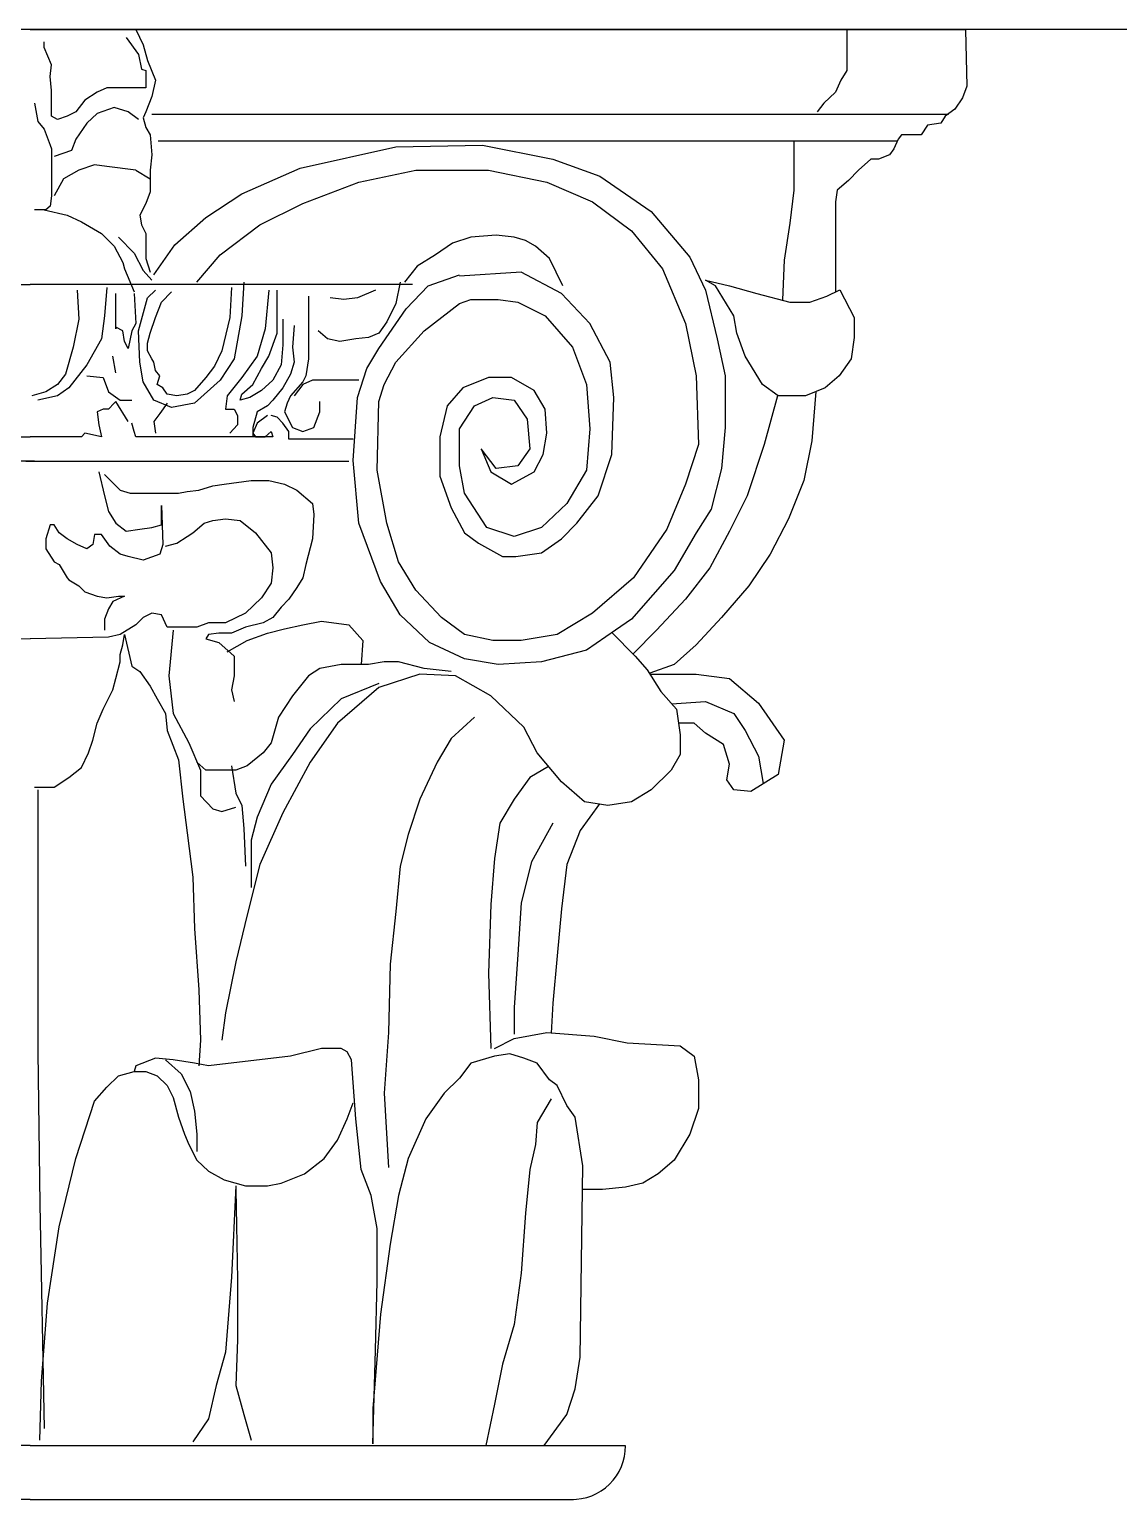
# Model space of a CAD drawing. Header units: metres. Extents: x 2217 to 2595, y -381 to -273.
# Drawn here: x 2354.7901 to 2355.1071, y -368.9156 to -368.4879 of the extents above; entities that cross this region are included whole.
import ezdxf

# ---------------------------------------------------------------- set-up
doc = ezdxf.new("R2010")
doc.units = ezdxf.units.M
doc.header["$LTSCALE"] = 0.5
doc.header["$MEASUREMENT"] = 0
doc.layers.add('A-FIX', color=144, linetype='Continuous')

msp = doc.modelspace()

# ---------------------------------------------------------------- linework, layer by layer
at = {"layer": 'A-FIX', "ltscale": 0.5}
for p, q in [((2359.32733, -368.48792), (2353.17733, -368.48792)), ((2354.93572, -368.48808), (2354.79035, -368.48808)), ((2354.7944, -368.49322), (2354.7944, -368.4915)), ((2354.81824, -368.49026), (2354.82183, -368.49524)), ((2354.82105, -368.48792), (2354.82323, -368.49244)), ((2355.06255, -368.48808), (2354.93572, -368.48808)), ((2355.02796, -368.48792), (2355.02796, -368.49478)), ((2355.06255, -368.48808), (2355.06287, -368.50444)), ((2354.79658, -368.4982), (2354.7944, -368.49322)), ((2354.82183, -368.49524), (2354.82276, -368.49945)), ((2354.82323, -368.49244), (2354.82447, -368.49696)), ((2355.02796, -368.49478), (2355.02796, -368.49992)), ((2354.79612, -368.50163), (2354.79658, -368.4982)), ((2354.82276, -368.49945), (2354.82401, -368.49992)), ((2354.82401, -368.49992), (2354.82401, -368.5049)), ((2354.82447, -368.49696), (2354.82681, -368.50272)), ((2355.02796, -368.49992), (2355.02625, -368.50272)), ((2354.79658, -368.50568), (2354.79612, -368.50163)), ((2354.82681, -368.50272), (2354.82572, -368.5074)), ((2355.02625, -368.50272), (2355.02469, -368.50615)), ((2355.06287, -368.50444), (2355.06162, -368.50786)), ((2354.79658, -368.50849), (2354.79658, -368.50568)), ((2354.79658, -368.51316), (2354.79658, -368.50849)), ((2354.80624, -368.50849), (2354.8036, -368.51191)), ((2354.80983, -368.50615), (2354.80624, -368.50849)), ((2354.81263, -368.5049), (2354.80983, -368.50615)), ((2354.82401, -368.5049), (2354.81263, -368.5049)), ((2354.82572, -368.5074), (2354.82401, -368.51191)), ((2355.02469, -368.50615), (2355.02126, -368.50942)), ((2355.06162, -368.50786), (2355.05944, -368.51114)), ((2354.7916, -368.50942), (2354.79253, -368.51472)), ((2354.7983, -368.5141), (2354.79658, -368.51316)), ((2354.8011, -368.51316), (2354.7983, -368.5141)), ((2354.8036, -368.51191), (2354.8011, -368.51316)), ((2354.80983, -368.51238), (2354.80687, -368.51519)), ((2354.81481, -368.51067), (2354.80983, -368.51238)), ((2354.81886, -368.51191), (2354.81481, -368.51067)), ((2354.82183, -368.5141), (2354.81886, -368.51191)), ((2354.82401, -368.51191), (2354.82323, -368.51363)), ((2354.82572, -368.51254), (2355.05757, -368.51254)), ((2355.02126, -368.50942), (2355.01939, -368.51191)), ((2355.05663, -368.51316), (2355.05539, -368.51519)), ((2355.05944, -368.51114), (2355.05663, -368.51316)), ((2354.79253, -368.51472), (2354.7944, -368.5169)), ((2354.7944, -368.5169), (2354.79612, -368.52158)), ((2354.80687, -368.51519), (2354.8036, -368.51986)), ((2354.82323, -368.51363), (2354.82401, -368.51643)), ((2354.82401, -368.51643), (2354.82525, -368.51861)), ((2355.05149, -368.51581), (2355.04962, -368.51861)), ((2355.05539, -368.51519), (2355.05149, -368.51581)), ((2354.79612, -368.52158), (2354.79658, -368.52267)), ((2354.8036, -368.51986), (2354.80235, -368.52313)), ((2354.82525, -368.51861), (2354.82572, -368.52438)), ((2354.82759, -368.52033), (2355.04277, -368.52033)), ((2354.89677, -368.52204), (2354.92201, -368.52158)), ((2354.92201, -368.52158), (2354.94242, -368.52563)), ((2355.01254, -368.52033), (2355.01254, -368.53466)), ((2355.04292, -368.51986), (2355.04168, -368.52267)), ((2355.04386, -368.51861), (2355.04292, -368.51986)), ((2355.04962, -368.51861), (2355.04386, -368.51861)), ((2354.79658, -368.52267), (2354.79658, -368.52656)), ((2354.80235, -368.52313), (2354.79736, -368.52485)), ((2354.82572, -368.52438), (2354.82525, -368.5289)), ((2354.86888, -368.52827), (2354.89677, -368.52204)), ((2354.94242, -368.52563), (2354.95613, -368.53061)), ((2355.03498, -368.52563), (2355.03139, -368.5289)), ((2355.03716, -368.52563), (2355.03498, -368.52563)), ((2355.04043, -368.52438), (2355.03716, -368.52563)), ((2355.04168, -368.52267), (2355.04043, -368.52438)), ((2354.79658, -368.52656), (2354.79658, -368.53139)), ((2354.80453, -368.5289), (2354.80001, -368.53139)), ((2354.80905, -368.52734), (2354.80453, -368.5289)), ((2354.81263, -368.52781), (2354.80905, -368.52734)), ((2354.82105, -368.5289), (2354.81263, -368.52781)), ((2354.82105, -368.5289), (2354.82525, -368.53139)), ((2354.82525, -368.5289), (2354.82525, -368.53513)), ((2354.8519, -368.53575), (2354.86888, -368.52827)), ((2354.88602, -368.53233), (2354.90254, -368.5289)), ((2354.90254, -368.5289), (2354.92373, -368.5289)), ((2354.92373, -368.5289), (2354.94071, -368.53233)), ((2355.03139, -368.5289), (2355.02843, -368.53186)), ((2354.79658, -368.53139), (2354.79658, -368.53638)), ((2354.80001, -368.53139), (2354.79736, -368.53638)), ((2354.86966, -368.53856), (2354.88602, -368.53233)), ((2354.94071, -368.53233), (2354.95395, -368.53809)), ((2354.95613, -368.53061), (2354.97109, -368.5409)), ((2355.01254, -368.53466), (2355.01145, -368.54432)), ((2355.02516, -368.53466), (2355.02469, -368.53809)), ((2355.02843, -368.53186), (2355.02516, -368.53466)), ((2354.79658, -368.53638), (2354.79612, -368.53934)), ((2354.82401, -368.53856), (2354.82229, -368.54199)), ((2354.82525, -368.53513), (2354.82401, -368.53856)), ((2354.84146, -368.54261), (2354.8519, -368.53575)), ((2354.85719, -368.54479), (2354.86966, -368.53856)), ((2354.95395, -368.53809), (2354.96533, -368.5465)), ((2355.02469, -368.53809), (2355.02469, -368.56427)), ((2354.79487, -368.54043), (2354.7916, -368.54043)), ((2354.7944, -368.54043), (2354.8011, -368.54199)), ((2354.79612, -368.53934), (2354.79487, -368.54043)), ((2354.8011, -368.54199), (2354.80531, -368.54386)), ((2354.82229, -368.54199), (2354.82276, -368.54479)), ((2354.83242, -368.55056), (2354.84146, -368.54261)), ((2354.97109, -368.5409), (2354.98231, -368.55414)), ((2354.80531, -368.54386), (2354.81107, -368.54728)), ((2354.81107, -368.54728), (2354.81481, -368.55102)), ((2354.82276, -368.54479), (2354.82401, -368.54728)), ((2354.82401, -368.54728), (2354.82401, -368.55102)), ((2354.84566, -368.55352), (2354.85719, -368.54479)), ((2354.96533, -368.5465), (2354.97436, -368.55757)), ((2355.01145, -368.54432), (2355.00973, -368.55507)), ((2354.81481, -368.55102), (2354.81731, -368.5557)), ((2354.81606, -368.54837), (2354.82058, -368.55305)), ((2354.82401, -368.55102), (2354.82401, -368.55461)), ((2354.82634, -368.55928), (2354.83242, -368.55056)), ((2354.91329, -368.55009), (2354.9083, -368.55352)), ((2354.91858, -368.54837), (2354.91329, -368.55009)), ((2354.92591, -368.54775), (2354.91858, -368.54837)), ((2354.93121, -368.54837), (2354.92591, -368.54775)), ((2354.93448, -368.54931), (2354.93121, -368.54837)), ((2354.93744, -368.55102), (2354.93448, -368.54931)), ((2354.94149, -368.55461), (2354.93744, -368.55102)), ((2354.81731, -368.5557), (2354.81777, -368.55757)), ((2354.82058, -368.55305), (2354.82323, -368.55803)), ((2354.82401, -368.55461), (2354.82525, -368.5585)), ((2354.83881, -368.56146), (2354.84566, -368.55352)), ((2354.9083, -368.55352), (2354.903, -368.55679)), ((2354.94538, -368.56255), (2354.94149, -368.55461)), ((2354.98231, -368.55414), (2354.98683, -368.5638)), ((2355.00973, -368.55507), (2355.00927, -368.5666)), ((2354.81777, -368.55757), (2354.82058, -368.56427)), ((2354.82323, -368.55803), (2354.82572, -368.56084)), ((2354.903, -368.55679), (2354.89926, -368.56146)), ((2354.90612, -368.56255), (2354.91531, -368.55928)), ((2354.93323, -368.5585), (2354.91531, -368.55975)), ((2354.94492, -368.56473), (2354.93323, -368.5585)), ((2354.97436, -368.55757), (2354.98106, -368.57346)), ((2354.67926, -368.56209), (2354.79035, -368.56209)), ((2354.9016, -368.56209), (2354.79035, -368.56209)), ((2354.80406, -368.5638), (2354.80453, -368.57221)), ((2354.81263, -368.56302), (2354.81201, -368.57128)), ((2354.81528, -368.57003), (2354.81528, -368.56473)), ((2354.82058, -368.56473), (2354.82105, -368.57346)), ((2354.82447, -368.56598), (2354.82681, -368.5638)), ((2354.82853, -368.56723), (2354.83149, -368.56427)), ((2354.84894, -368.56302), (2354.84847, -368.57175)), ((2354.85252, -368.56146), (2354.8519, -368.57128)), ((2354.85984, -368.5638), (2354.85875, -368.57502)), ((2354.86218, -368.56473), (2354.86218, -368.5638)), ((2354.86218, -368.56925), (2354.86218, -368.56473)), ((2354.89085, -368.5638), (2354.88555, -368.56598)), ((2354.89802, -368.56146), (2354.89677, -368.5677)), ((2354.89973, -368.56925), (2354.90612, -368.56255)), ((2354.95317, -368.57346), (2354.94492, -368.56473)), ((2354.98979, -368.56255), (2354.98683, -368.56084)), ((2354.98683, -368.56084), (2354.99384, -368.56255)), ((2354.98683, -368.5638), (2354.99026, -368.57798)), ((2354.99509, -368.57128), (2354.98979, -368.56255)), ((2354.99384, -368.56255), (2355.00179, -368.56473)), ((2355.00179, -368.56473), (2355.01145, -368.56723)), ((2355.0222, -368.56551), (2355.02594, -368.56364)), ((2355.02594, -368.56364), (2355.03015, -368.57175)), ((2354.82183, -368.57564), (2354.82447, -368.56598)), ((2354.82681, -368.57175), (2354.82853, -368.56723)), ((2354.87137, -368.56551), (2354.87137, -368.57564)), ((2354.88166, -368.56645), (2354.87761, -368.56598)), ((2354.88555, -368.56598), (2354.88166, -368.56645)), ((2354.89677, -368.5677), (2354.89412, -368.57299)), ((2354.90503, -368.57564), (2354.91531, -368.5677)), ((2354.91531, -368.5677), (2354.91858, -368.56645)), ((2354.91858, -368.56645), (2354.92653, -368.56645)), ((2354.92653, -368.56645), (2354.9323, -368.56723)), ((2354.9323, -368.56723), (2354.94024, -368.57128)), ((2355.01145, -368.56723), (2355.01721, -368.56723)), ((2355.01721, -368.56723), (2355.0222, -368.56551)), ((2354.80453, -368.57221), (2354.80282, -368.58032)), ((2354.81201, -368.57128), (2354.81107, -368.57798)), ((2354.81528, -368.57502), (2354.81528, -368.57003)), ((2354.82525, -368.57626), (2354.82681, -368.57175)), ((2354.84847, -368.57175), (2354.84613, -368.58141)), ((2354.8519, -368.57128), (2354.84972, -368.58374)), ((2354.86218, -368.57626), (2354.86218, -368.56925)), ((2354.86389, -368.57221), (2354.86389, -368.57969)), ((2354.89178, -368.58078), (2354.89973, -368.56925)), ((2354.89412, -368.57299), (2354.89178, -368.57626)), ((2354.94024, -368.57128), (2354.94819, -368.58032)), ((2354.99602, -368.57626), (2354.99509, -368.57128)), ((2355.03015, -368.57175), (2355.03015, -368.57751)), ((2354.81731, -368.57564), (2354.81528, -368.57455)), ((2354.81528, -368.57455), (2354.81528, -368.57502)), ((2354.81777, -368.57876), (2354.81731, -368.57564)), ((2354.81996, -368.57564), (2354.81886, -368.58078)), ((2354.82105, -368.57346), (2354.81996, -368.57564)), ((2354.82229, -368.58468), (2354.82183, -368.57564)), ((2354.82447, -368.57923), (2354.82525, -368.57626)), ((2354.85875, -368.57502), (2354.85642, -368.58296)), ((2354.85984, -368.58296), (2354.86218, -368.57626)), ((2354.86717, -368.57408), (2354.8667, -368.58032)), ((2354.87137, -368.57564), (2354.87137, -368.58374)), ((2354.87683, -368.57798), (2354.87418, -368.57564)), ((2354.88882, -368.57751), (2354.88508, -368.57798)), ((2354.89178, -368.57626), (2354.88882, -368.57751)), ((2354.89677, -368.58468), (2354.90503, -368.57564)), ((2354.9591, -368.58468), (2354.95317, -368.57346)), ((2354.98106, -368.57346), (2354.98418, -368.58873)), ((2354.99836, -368.58296), (2354.99602, -368.57626)), ((2355.03015, -368.57751), (2355.02921, -368.58374)), ((2354.80282, -368.58032), (2354.80063, -368.58826)), ((2354.81107, -368.57798), (2354.80687, -368.58546)), ((2354.81886, -368.58078), (2354.81777, -368.57876)), ((2354.82447, -368.58141), (2354.82447, -368.57923)), ((2354.82572, -368.58374), (2354.82447, -368.58141)), ((2354.84613, -368.58141), (2354.84395, -368.58593)), ((2354.86389, -368.57969), (2354.86343, -368.58546)), ((2354.8667, -368.58032), (2354.86717, -368.58468)), ((2354.88041, -368.57876), (2354.87683, -368.57798)), ((2354.88508, -368.57798), (2354.88041, -368.57876)), ((2354.88836, -368.58655), (2354.89178, -368.58078)), ((2354.94819, -368.58032), (2354.95224, -368.59122)), ((2354.99026, -368.57798), (2354.99259, -368.58873)), ((2354.80687, -368.58546), (2354.80157, -368.59216)), ((2354.81528, -368.5878), (2354.81435, -368.58296)), ((2354.82323, -368.59044), (2354.82229, -368.58468)), ((2354.82634, -368.58468), (2354.82572, -368.58374)), ((2354.82681, -368.58717), (2354.82634, -368.58468)), ((2354.84395, -368.58593), (2354.84146, -368.5892)), ((2354.84972, -368.58374), (2354.84566, -368.58998)), ((2354.85642, -368.58296), (2354.8519, -368.5892)), ((2354.85766, -368.58655), (2354.85984, -368.58296)), ((2354.86343, -368.58546), (2354.86093, -368.58998)), ((2354.86717, -368.58468), (2354.86608, -368.58826)), ((2354.87137, -368.58374), (2354.87059, -368.58873)), ((2354.89334, -368.59122), (2354.89677, -368.58468)), ((2354.96019, -368.59496), (2354.9591, -368.58468)), ((2355.0035, -368.59122), (2354.99836, -368.58296)), ((2355.02921, -368.58374), (2355.02578, -368.58873)), ((2354.80063, -368.58826), (2354.7983, -368.59122)), ((2354.80687, -368.58873), (2354.81154, -368.5892)), ((2354.81154, -368.5892), (2354.8131, -368.5934)), ((2354.82806, -368.58873), (2354.82681, -368.58717)), ((2354.82728, -368.59122), (2354.82806, -368.58873)), ((2354.84146, -368.5892), (2354.83819, -368.59294)), ((2354.84566, -368.58998), (2354.83819, -368.59668)), ((2354.8519, -368.5892), (2354.84769, -368.59449)), ((2354.85517, -368.59122), (2354.85766, -368.58655)), ((2354.86093, -368.58998), (2354.85766, -368.59294)), ((2354.86608, -368.58826), (2354.86389, -368.59216)), ((2354.87059, -368.58873), (2354.86966, -368.59044)), ((2354.87246, -368.58998), (2354.86966, -368.59122)), ((2354.87761, -368.58998), (2354.87246, -368.58998)), ((2354.88166, -368.58998), (2354.87761, -368.58998)), ((2354.88602, -368.58998), (2354.88166, -368.58998)), ((2354.88555, -368.59496), (2354.88836, -368.58655)), ((2354.92373, -368.5892), (2354.91625, -368.59216)), ((2354.93043, -368.5892), (2354.92373, -368.5892)), ((2354.93697, -368.59294), (2354.93043, -368.5892)), ((2354.98418, -368.58873), (2354.9848, -368.60867)), ((2354.99259, -368.58873), (2354.99259, -368.60369)), ((2355.02578, -368.58873), (2355.02173, -368.59216)), ((2354.79487, -368.5934), (2354.79082, -368.59449)), ((2354.7983, -368.59449), (2354.79253, -368.59574)), ((2354.7983, -368.59122), (2354.79487, -368.5934)), ((2354.80157, -368.59216), (2354.7983, -368.59449)), ((2354.8131, -368.5934), (2354.81653, -368.59574)), ((2354.82634, -368.59574), (2354.82323, -368.59044)), ((2354.82899, -368.59216), (2354.82728, -368.59122)), ((2354.83024, -368.59403), (2354.82899, -368.59216)), ((2354.83304, -368.59449), (2354.83024, -368.59403)), ((2354.836, -368.59403), (2354.83304, -368.59449)), ((2354.83819, -368.59294), (2354.836, -368.59403)), ((2354.84769, -368.59449), (2354.84722, -368.59839)), ((2354.85143, -368.59574), (2354.8519, -368.59403)), ((2354.8519, -368.59403), (2354.85517, -368.59122)), ((2354.85766, -368.59294), (2354.85423, -368.59496)), ((2354.86389, -368.59216), (2354.86093, -368.59574)), ((2354.86608, -368.59449), (2354.86514, -368.59668)), ((2354.86966, -368.59044), (2354.86608, -368.59449)), ((2354.86966, -368.59122), (2354.86717, -368.59449)), ((2354.89178, -368.59621), (2354.89334, -368.59122)), ((2354.91625, -368.59216), (2354.91173, -368.59746)), ((2354.94024, -368.59839), (2354.93697, -368.59294)), ((2354.95224, -368.59122), (2354.95317, -368.60416)), ((2355.00802, -368.59449), (2355.0035, -368.59122)), ((2355.00786, -368.59449), (2355.00397, -368.60867)), ((2355.01597, -368.59449), (2355.00802, -368.59449)), ((2355.02173, -368.59216), (2355.01597, -368.59449)), ((2355.01893, -368.59325), (2355.01784, -368.60758)), ((2354.81154, -368.59839), (2354.80983, -368.59917)), ((2354.8131, -368.59839), (2354.81154, -368.59839)), ((2354.81481, -368.59668), (2354.8131, -368.59839)), ((2354.81528, -368.59621), (2354.81481, -368.59668)), ((2354.81886, -368.60197), (2354.81528, -368.59621)), ((2354.81653, -368.59574), (2354.81996, -368.59574)), ((2354.83149, -368.59792), (2354.82634, -368.59574)), ((2354.83024, -368.59668), (2354.82806, -368.59964)), ((2354.83819, -368.59668), (2354.83149, -368.59792)), ((2354.84722, -368.59839), (2354.84972, -368.59839)), ((2354.84972, -368.59839), (2354.85065, -368.60026)), ((2354.85423, -368.59496), (2354.85143, -368.59574)), ((2354.85938, -368.59746), (2354.85642, -368.59917)), ((2354.86093, -368.59574), (2354.85938, -368.59746)), ((2354.86514, -368.59668), (2354.86436, -368.59917)), ((2354.87465, -368.59917), (2354.87465, -368.59621)), ((2354.88431, -368.61335), (2354.88555, -368.59496)), ((2354.89132, -368.61615), (2354.89178, -368.59621)), ((2354.91173, -368.59746), (2354.90955, -368.60649)), ((2354.91531, -368.60416), (2354.91968, -368.59746)), ((2354.91968, -368.59746), (2354.92497, -368.59496)), ((2354.92497, -368.59496), (2354.93121, -368.59574)), ((2354.93121, -368.59574), (2354.93494, -368.60135)), ((2354.94071, -368.6054), (2354.94024, -368.59839)), ((2354.95956, -368.61163), (2354.96019, -368.59496)), ((2354.80983, -368.59917), (2354.8103, -368.60291)), ((2354.8103, -368.60291), (2354.81107, -368.60649)), ((2354.82058, -368.60493), (2354.81996, -368.60244)), ((2354.82806, -368.59964), (2354.82634, -368.60197)), ((2354.82634, -368.60197), (2354.82681, -368.6054)), ((2354.85065, -368.60291), (2354.84847, -368.6054)), ((2354.85065, -368.60026), (2354.85065, -368.60291)), ((2354.85642, -368.59917), (2354.85517, -368.60369)), ((2354.85642, -368.60244), (2354.85517, -368.6054)), ((2354.85938, -368.60026), (2354.85642, -368.60244)), ((2354.86218, -368.60073), (2354.86047, -368.60026)), ((2354.86389, -368.60244), (2354.86218, -368.60073)), ((2354.86561, -368.60493), (2354.86389, -368.60244)), ((2354.86436, -368.59917), (2354.8667, -368.60369)), ((2354.87293, -368.60369), (2354.87465, -368.59917)), ((2354.93494, -368.60135), (2354.93572, -368.60992)), ((2354.7757, -368.60649), (2354.79035, -368.60649)), ((2354.80531, -368.60649), (2354.79035, -368.60649)), ((2354.80624, -368.6054), (2354.80531, -368.60649)), ((2354.81107, -368.60649), (2354.80624, -368.6054)), ((2354.82105, -368.60649), (2354.82058, -368.60493)), ((2354.86093, -368.60649), (2354.82105, -368.60649)), ((2354.85517, -368.60369), (2354.85517, -368.60649)), ((2354.85517, -368.6054), (2354.85595, -368.60649)), ((2354.85595, -368.60649), (2354.85875, -368.60649)), ((2354.85875, -368.60649), (2354.86047, -368.60493)), ((2354.86047, -368.60493), (2354.86093, -368.60649)), ((2354.86561, -368.60712), (2354.86561, -368.60493)), ((2354.88431, -368.60712), (2354.86561, -368.60712)), ((2354.8667, -368.60369), (2354.86966, -368.60493)), ((2354.86966, -368.60493), (2354.87293, -368.60369)), ((2354.90955, -368.60649), (2354.90955, -368.61787)), ((2354.91531, -368.61491), (2354.91531, -368.60416)), ((2354.93962, -368.61163), (2354.94071, -368.6054)), ((2354.95317, -368.60416), (2354.95224, -368.61615)), ((2354.99259, -368.60369), (2354.9915, -368.61569)), ((2354.92591, -368.61569), (2354.92154, -368.60992)), ((2354.92154, -368.60992), (2354.92435, -368.61662)), ((2354.93572, -368.60992), (2354.9323, -368.61491)), ((2354.93697, -368.61662), (2354.93962, -368.61163)), ((2354.95567, -368.62363), (2354.95956, -368.61163)), ((2354.9848, -368.60867), (2354.98106, -368.6202)), ((2355.00397, -368.60867), (2354.99898, -368.62363)), ((2355.01784, -368.60758), (2355.0155, -368.61911)), ((2354.7916, -368.6135), (2354.69733, -368.6135)), ((2354.7891, -368.6135), (2354.88306, -368.6135)), ((2354.88602, -368.63158), (2354.88431, -368.61335)), ((2354.91671, -368.62285), (2354.91531, -368.61491)), ((2354.9323, -368.61491), (2354.92591, -368.61569)), ((2354.9915, -368.61569), (2354.98854, -368.62753)), ((2354.8103, -368.61662), (2354.81201, -368.62363)), ((2354.81201, -368.6174), (2354.81653, -368.62192)), ((2354.84348, -368.62067), (2354.84676, -368.6202)), ((2354.84676, -368.6202), (2354.8547, -368.61911)), ((2354.8547, -368.61911), (2354.85984, -368.61911)), ((2354.85984, -368.61911), (2354.86436, -368.6202)), ((2354.86436, -368.6202), (2354.86795, -368.62192)), ((2354.89412, -368.63158), (2354.89132, -368.61615)), ((2354.90955, -368.61787), (2354.91282, -368.62706)), ((2354.92435, -368.61662), (2354.93043, -368.6202)), ((2354.93043, -368.6202), (2354.93697, -368.61662)), ((2354.95224, -368.61615), (2354.94647, -368.62581)), ((2354.98106, -368.6202), (2354.97561, -368.63329)), ((2355.0155, -368.61911), (2355.01098, -368.63033)), ((2354.81201, -368.62363), (2354.8131, -368.62815)), ((2354.81653, -368.62192), (2354.81949, -368.62285)), ((2354.81949, -368.62285), (2354.83351, -368.62285)), ((2354.83351, -368.62285), (2354.836, -368.62239)), ((2354.836, -368.62239), (2354.83943, -368.62192)), ((2354.83943, -368.62192), (2354.84348, -368.62067)), ((2354.86795, -368.62192), (2354.87246, -368.62581)), ((2354.92326, -368.63282), (2354.91671, -368.62285)), ((2354.94944, -368.63158), (2354.95567, -368.62363)), ((2354.99898, -368.62363), (2354.99384, -368.63392)), ((2354.8131, -368.62815), (2354.81528, -368.63158)), ((2354.82853, -368.63205), (2354.82853, -368.62644)), ((2354.82853, -368.62644), (2354.82899, -368.63781)), ((2354.87246, -368.62581), (2354.87293, -368.62909)), ((2354.91282, -368.62706), (2354.91671, -368.63438)), ((2354.94647, -368.62581), (2354.93915, -368.63282)), ((2354.98854, -368.62753), (2354.98418, -368.63438)), ((2354.79612, -368.63205), (2354.79487, -368.6361)), ((2354.79736, -368.63205), (2354.79612, -368.63205)), ((2354.79877, -368.63438), (2354.79736, -368.63205)), ((2354.81528, -368.63158), (2354.81824, -368.63392)), ((2354.82229, -368.63329), (2354.82572, -368.63282)), ((2354.82572, -368.63282), (2354.82853, -368.63205)), ((2354.83772, -368.63438), (2354.84099, -368.63158)), ((2354.84099, -368.63158), (2354.84348, -368.6308)), ((2354.84348, -368.6308), (2354.84722, -368.63033)), ((2354.84722, -368.63033), (2354.85143, -368.6308)), ((2354.85143, -368.6308), (2354.85595, -368.63438)), ((2354.87293, -368.62909), (2354.87246, -368.6361)), ((2354.89225, -368.64856), (2354.88602, -368.63158)), ((2354.89755, -368.6428), (2354.89412, -368.63158)), ((2354.93121, -368.63547), (2354.92326, -368.63282)), ((2354.93915, -368.63282), (2354.93121, -368.63547)), ((2354.94492, -368.6361), (2354.94944, -368.63158)), ((2355.01098, -368.63033), (2355.00568, -368.64062)), ((2354.79487, -368.6361), (2354.79487, -368.63906)), ((2354.8011, -368.6361), (2354.79877, -368.63438)), ((2354.80406, -368.63781), (2354.8011, -368.6361)), ((2354.80905, -368.63485), (2354.80858, -368.63781)), ((2354.81107, -368.63485), (2354.80905, -368.63485)), ((2354.81357, -368.63828), (2354.81107, -368.63485)), ((2354.81824, -368.63392), (2354.82229, -368.63329)), ((2354.82977, -368.63828), (2354.83304, -368.63734)), ((2354.83304, -368.63734), (2354.836, -368.63547)), ((2354.836, -368.63547), (2354.83772, -368.63438)), ((2354.85595, -368.63438), (2354.86047, -368.64015)), ((2354.87246, -368.6361), (2354.87059, -368.64358)), ((2354.91671, -368.63438), (2354.92077, -368.63734)), ((2354.92077, -368.63734), (2354.92778, -368.64124)), ((2354.93915, -368.64015), (2354.94492, -368.6361)), ((2354.97561, -368.63329), (2354.96595, -368.64747)), ((2354.98418, -368.63438), (2354.97779, -368.64529)), ((2354.99384, -368.63392), (2354.98808, -368.64451)), ((2354.79487, -368.63906), (2354.79736, -368.6428)), ((2354.80687, -368.63906), (2354.80406, -368.63781)), ((2354.80858, -368.63781), (2354.80687, -368.63906)), ((2354.81653, -368.64062), (2354.81357, -368.63828)), ((2354.81886, -368.64124), (2354.81653, -368.64062)), ((2354.82323, -368.64233), (2354.81886, -368.64124)), ((2354.82806, -368.64062), (2354.82323, -368.64233)), ((2354.82899, -368.63781), (2354.82806, -368.64062)), ((2354.86047, -368.64015), (2354.86093, -368.64451)), ((2354.92778, -368.64124), (2354.93167, -368.64124)), ((2354.93167, -368.64124), (2354.93915, -368.64015)), ((2355.00568, -368.64062), (2354.99945, -368.64981)), ((2354.79736, -368.6428), (2354.79877, -368.64358)), ((2354.79877, -368.64358), (2354.8011, -368.64747)), ((2354.86093, -368.64451), (2354.86047, -368.64903)), ((2354.87059, -368.64358), (2354.86966, -368.64747)), ((2354.90254, -368.65105), (2354.89755, -368.6428)), ((2354.97779, -368.64529), (2354.96533, -368.65947)), ((2354.98808, -368.64451), (2354.98106, -368.6537)), ((2354.8011, -368.64747), (2354.80157, -368.64809)), ((2354.80157, -368.64809), (2354.80453, -368.64981)), ((2354.80453, -368.64981), (2354.80624, -368.65152)), ((2354.86047, -368.64903), (2354.85766, -368.65324)), ((2354.86795, -368.65028), (2354.86561, -368.6537)), ((2354.86966, -368.64747), (2354.86795, -368.65028)), ((2354.89802, -368.65822), (2354.89225, -368.64856)), ((2354.96595, -368.64747), (2354.95395, -368.65775)), ((2354.99945, -368.64981), (2354.9915, -368.659)), ((2354.80624, -368.65152), (2354.80983, -368.65277)), ((2354.80983, -368.65277), (2354.81263, -368.65324)), ((2354.81263, -368.65324), (2354.81606, -368.65277)), ((2354.81435, -368.65433), (2354.8131, -368.65651)), ((2354.81777, -368.65277), (2354.81435, -368.65433)), ((2354.81606, -368.65277), (2354.81777, -368.65277)), ((2354.85766, -368.65324), (2354.85299, -368.65775)), ((2354.86561, -368.6537), (2354.86343, -368.65604)), ((2354.91001, -368.659), (2354.90254, -368.65105)), ((2354.98106, -368.6537), (2354.97265, -368.66274)), ((2354.8131, -368.65651), (2354.81201, -368.65947)), ((2354.82572, -368.65775), (2354.82323, -368.659)), ((2354.82853, -368.65822), (2354.82572, -368.65775)), ((2354.83024, -368.66181), (2354.82853, -368.65822)), ((2354.85299, -368.65775), (2354.84722, -368.66056)), ((2354.86343, -368.65604), (2354.86093, -368.659)), ((2354.90659, -368.66632), (2354.89802, -368.65822)), ((2354.95395, -368.65775), (2354.94367, -368.66399)), ((2354.81201, -368.65947), (2354.81201, -368.66274)), ((2354.82105, -368.66118), (2354.81653, -368.66399)), ((2354.82323, -368.659), (2354.82105, -368.66118)), ((2354.836, -368.66181), (2354.83024, -368.66181)), ((2354.83195, -368.66274), (2354.83071, -368.67598)), ((2354.83881, -368.66181), (2354.836, -368.66181)), ((2354.84224, -368.66056), (2354.83881, -368.66181)), ((2354.84722, -368.66056), (2354.84224, -368.66056)), ((2354.85299, -368.66181), (2354.84894, -368.66352)), ((2354.85813, -368.66056), (2354.85299, -368.66181)), ((2354.86093, -368.659), (2354.85813, -368.66056)), ((2354.85938, -368.66352), (2354.86436, -368.66227)), ((2354.86436, -368.66227), (2354.86966, -368.66118)), ((2354.86966, -368.66118), (2354.87511, -368.66009)), ((2354.87511, -368.66009), (2354.88306, -368.66118)), ((2354.88306, -368.66118), (2354.88711, -368.6657)), ((2354.91671, -368.66399), (2354.91001, -368.659)), ((2354.96065, -368.66274), (2354.95224, -368.66851)), ((2354.96533, -368.65947), (2354.96065, -368.66274)), ((2354.97265, -368.66274), (2354.9658, -368.6696)), ((2354.9915, -368.659), (2354.98418, -368.66695)), ((2354.76776, -368.66477), (2354.79035, -368.66523)), ((2354.8131, -368.66477), (2354.79035, -368.66523)), ((2354.81653, -368.66399), (2354.8131, -368.66477)), ((2354.81653, -368.66975), (2354.81731, -368.66695)), ((2354.81731, -368.66695), (2354.81777, -368.66399)), ((2354.81777, -368.66399), (2354.81996, -368.67318)), ((2354.84224, -368.66399), (2354.84146, -368.66523)), ((2354.84146, -368.66523), (2354.8452, -368.66632)), ((2354.8452, -368.66352), (2354.84224, -368.66399)), ((2354.84894, -368.66352), (2354.8452, -368.66352)), ((2354.8452, -368.66632), (2354.84972, -368.67022)), ((2354.84769, -368.66897), (2354.85346, -368.6657)), ((2354.85346, -368.6657), (2354.85938, -368.66352)), ((2354.88711, -368.6657), (2354.88664, -368.67271)), ((2354.91671, -368.671), (2354.90659, -368.66632)), ((2354.92497, -368.6657), (2354.91671, -368.66399)), ((2354.93323, -368.6657), (2354.92497, -368.6657)), ((2354.94367, -368.66399), (2354.93323, -368.6657)), ((2354.95956, -368.66336), (2354.96642, -368.67022)), ((2354.98418, -368.66695), (2354.97779, -368.67271)), ((2354.81653, -368.67193), (2354.81653, -368.66975)), ((2354.84972, -368.67022), (2354.84972, -368.67598)), ((2354.92653, -368.67271), (2354.91671, -368.671)), ((2354.95224, -368.66851), (2354.93915, -368.67193)), ((2354.96642, -368.67022), (2354.96985, -368.67427)), ((2354.81528, -368.67676), (2354.81653, -368.67193)), ((2354.81996, -368.67318), (2354.82229, -368.67474)), ((2354.82229, -368.67474), (2354.82525, -368.67894)), ((2354.87465, -368.6738), (2354.87137, -368.67598)), ((2354.88088, -368.67271), (2354.87465, -368.6738)), ((2354.88882, -368.67271), (2354.88088, -368.67271)), ((2354.89334, -368.67193), (2354.88882, -368.67271)), ((2354.90378, -368.67552), (2354.89178, -368.67941)), ((2354.89755, -368.67193), (2354.89334, -368.67193)), ((2354.90503, -368.6738), (2354.89755, -368.67193)), ((2354.91407, -368.67598), (2354.90378, -368.67552)), ((2354.91282, -368.67474), (2354.90503, -368.6738)), ((2354.93915, -368.67193), (2354.92653, -368.67271)), ((2354.96985, -368.67427), (2354.9739, -368.6805)), ((2354.97779, -368.67271), (2354.97063, -368.67521)), ((2354.97063, -368.67552), (2354.98418, -368.67552)), ((2354.98418, -368.67552), (2354.99384, -368.67676)), ((2354.81154, -368.68564), (2354.81435, -368.68004)), ((2354.81435, -368.68004), (2354.81528, -368.67676)), ((2354.82525, -368.67894), (2354.82728, -368.68268)), ((2354.83071, -368.67598), (2354.83195, -368.68689)), ((2354.84972, -368.67598), (2354.84894, -368.68004)), ((2354.84894, -368.68004), (2354.84972, -368.68346)), ((2354.87137, -368.67598), (2354.8667, -368.68175)), ((2354.89178, -368.67941), (2354.87979, -368.6897)), ((2354.89178, -368.67817), (2354.88088, -368.68268)), ((2354.92435, -368.68175), (2354.91407, -368.67598)), ((2354.99384, -368.67676), (2355.00226, -368.68393)), ((2354.82728, -368.68268), (2354.82977, -368.68689)), ((2354.8667, -368.68175), (2354.86265, -368.68798)), ((2354.88088, -368.68268), (2354.87184, -368.69141)), ((2354.93401, -368.69094), (2354.92435, -368.68175)), ((2354.9739, -368.6805), (2354.97842, -368.68564)), ((2354.97701, -368.68409), (2354.98683, -368.68346)), ((2354.98683, -368.68346), (2354.99509, -368.68689)), ((2355.00226, -368.68393), (2355.00973, -368.69468)), ((2354.80983, -368.6897), (2354.81154, -368.68564)), ((2354.82977, -368.68689), (2354.83024, -368.69188)), ((2354.83195, -368.68689), (2354.83647, -368.69546)), ((2354.86265, -368.68798), (2354.86047, -368.69546)), ((2354.91968, -368.68798), (2354.91282, -368.69421)), ((2354.97842, -368.68564), (2354.97951, -368.69312)), ((2354.99509, -368.68689), (2354.99836, -368.69188)), ((2354.80858, -368.69468), (2354.80983, -368.6897)), ((2354.83024, -368.69188), (2354.83351, -368.70045)), ((2354.87184, -368.69141), (2354.8667, -368.69889)), ((2354.87979, -368.6897), (2354.87184, -368.70107)), ((2354.93791, -368.69842), (2354.93401, -368.69094)), ((2354.98356, -368.6897), (2354.97904, -368.6897)), ((2354.98683, -368.69266), (2354.98356, -368.6897)), ((2354.99213, -368.69593), (2354.98683, -368.69266)), ((2354.99836, -368.69188), (2355.00226, -368.69936)), ((2354.80733, -368.69842), (2354.80858, -368.69468)), ((2354.83647, -368.69546), (2354.8399, -368.70341)), ((2354.86047, -368.69546), (2354.85813, -368.69842)), ((2354.91282, -368.69421), (2354.90877, -368.70107)), ((2354.97951, -368.69312), (2354.97951, -368.69889)), ((2354.99384, -368.70169), (2354.99213, -368.69593)), ((2355.00973, -368.69468), (2355.00802, -368.70465)), ((2354.80531, -368.70263), (2354.80733, -368.69842)), ((2354.83351, -368.70045), (2354.83476, -368.71182)), ((2354.84146, -368.70341), (2354.83881, -368.70107)), ((2354.85813, -368.69842), (2354.85346, -368.70216)), ((2354.8667, -368.69889), (2354.86047, -368.70746)), ((2354.87184, -368.70107), (2354.86389, -368.71587)), ((2354.90877, -368.70107), (2354.90378, -368.71182)), ((2354.94492, -368.70684), (2354.93791, -368.69842)), ((2354.97951, -368.69889), (2354.97686, -368.70341)), ((2355.00226, -368.69936), (2355.00366, -368.7073)), ((2354.79736, -368.70839), (2354.80157, -368.70559)), ((2354.80157, -368.70559), (2354.80531, -368.70263)), ((2354.8399, -368.70341), (2354.8399, -368.71089)), ((2354.84566, -368.70341), (2354.84146, -368.70341)), ((2354.85018, -368.70341), (2354.84566, -368.70341)), ((2354.84894, -368.70216), (2354.85018, -368.71011)), ((2354.85346, -368.70216), (2354.85018, -368.70341)), ((2354.93572, -368.70559), (2354.93121, -368.71182)), ((2354.94118, -368.70232), (2354.93572, -368.70559)), ((2354.97686, -368.70341), (2354.97109, -368.70917)), ((2354.99306, -368.70621), (2354.99384, -368.70169)), ((2355.00802, -368.70465), (2355.00007, -368.70964)), ((2354.7916, -368.70839), (2354.79736, -368.70839)), ((2354.79253, -368.70917), (2354.79253, -368.73878)), ((2354.85018, -368.71011), (2354.8519, -368.71369)), ((2354.86047, -368.70746), (2354.85642, -368.71712)), ((2354.95162, -368.7126), (2354.94492, -368.70684)), ((2354.97109, -368.70917), (2354.96533, -368.7126)), ((2354.99509, -368.70917), (2354.99306, -368.70621)), ((2355.00007, -368.70964), (2354.99509, -368.70917)), ((2354.83476, -368.71182), (2354.836, -368.72164)), ((2354.8399, -368.71089), (2354.84348, -368.71463)), ((2354.84613, -368.7154), (2354.85018, -368.71416)), ((2354.8519, -368.71369), (2354.85252, -368.72039)), ((2354.90378, -368.71182), (2354.90035, -368.7221)), ((2354.93121, -368.71182), (2354.927, -368.71883)), ((2354.95598, -368.71322), (2354.95037, -368.72101)), ((2354.95847, -368.71369), (2354.95162, -368.7126)), ((2354.96533, -368.7126), (2354.95847, -368.71369)), ((2354.84348, -368.71463), (2354.84613, -368.7154)), ((2354.85642, -368.71712), (2354.8547, -368.72382)), ((2354.86389, -368.71587), (2354.85719, -368.73083)), ((2354.836, -368.72164), (2354.83772, -368.73457)), ((2354.85252, -368.72039), (2354.85299, -368.7313)), ((2354.90035, -368.7221), (2354.89802, -368.7313)), ((2354.927, -368.71883), (2354.92544, -368.72912)), ((2354.94242, -368.71883), (2354.93619, -368.73005)), ((2354.95037, -368.72101), (2354.94647, -368.73083)), ((2354.8547, -368.72382), (2354.8547, -368.73753)), ((2354.85719, -368.73083), (2354.85346, -368.74548)), ((2354.89802, -368.7313), (2354.89677, -368.74454)), ((2354.92544, -368.72912), (2354.92435, -368.74252)), ((2354.93619, -368.73005), (2354.93323, -368.74205)), ((2354.94647, -368.73083), (2354.94492, -368.74376)), ((2354.83772, -368.73457), (2354.83819, -368.74953)), ((2354.79253, -368.73878), (2354.79253, -368.76449)), ((2354.92435, -368.74252), (2354.92373, -368.76246)), ((2354.93323, -368.74205), (2354.9323, -368.75701)), ((2354.94492, -368.74376), (2354.94367, -368.75747)), ((2354.85346, -368.74548), (2354.85018, -368.75919)), ((2354.89677, -368.74454), (2354.89506, -368.75981)), ((2354.83819, -368.74953), (2354.83943, -368.76729)), ((2354.9323, -368.75701), (2354.93121, -368.77243)), ((2354.85018, -368.75919), (2354.84722, -368.77399)), ((2354.89506, -368.75981), (2354.89459, -368.77976)), ((2354.94367, -368.75747), (2354.94242, -368.77119)), ((2354.79253, -368.76449), (2354.79253, -368.78536)), ((2354.92373, -368.76246), (2354.92435, -368.78443)), ((2354.83943, -368.76729), (2354.8399, -368.78194)), ((2354.84722, -368.77399), (2354.84613, -368.78194)), ((2354.93121, -368.77243), (2354.93121, -368.78022)), ((2354.94242, -368.77119), (2354.94196, -368.77991)), ((2354.8399, -368.78194), (2354.83943, -368.78942)), ((2354.89459, -368.77976), (2354.89334, -368.79736)), ((2354.92544, -368.78443), (2354.93121, -368.78147)), ((2354.93121, -368.78147), (2354.94071, -368.77976)), ((2354.94071, -368.77976), (2354.95442, -368.78085)), ((2354.95442, -368.78085), (2354.96408, -368.78272)), ((2354.96408, -368.78272), (2354.97951, -368.78365)), ((2354.79253, -368.78536), (2354.79316, -368.82977)), ((2354.86608, -368.78661), (2354.84224, -368.78942)), ((2354.87511, -368.78443), (2354.86608, -368.78661)), ((2354.88088, -368.78443), (2354.87511, -368.78443)), ((2354.88259, -368.78536), (2354.88088, -368.78443)), ((2354.88384, -368.7877), (2354.88259, -368.78536)), ((2354.92544, -368.78661), (2354.91858, -368.78864)), ((2354.92996, -368.78599), (2354.92544, -368.78661)), ((2354.93401, -368.78723), (2354.92996, -368.78599)), ((2354.97951, -368.78365), (2354.98356, -368.78661)), ((2354.98356, -368.78661), (2354.9848, -368.79347)), ((2354.81606, -368.79238), (2354.82058, -368.79113)), ((2354.82105, -368.78942), (2354.82058, -368.79113)), ((2354.82058, -368.79113), (2354.82401, -368.79113)), ((2354.82681, -368.78723), (2354.82105, -368.78942)), ((2354.82401, -368.79113), (2354.82728, -368.79238)), ((2354.83195, -368.7877), (2354.82681, -368.78723)), ((2354.82977, -368.7877), (2354.83429, -368.79175)), ((2354.83819, -368.78864), (2354.83195, -368.7877)), ((2354.84224, -368.78942), (2354.83819, -368.78864)), ((2354.88508, -368.80484), (2354.88384, -368.7877)), ((2354.91858, -368.78864), (2354.91531, -368.793)), ((2354.93791, -368.78864), (2354.93401, -368.78723)), ((2354.94149, -368.79347), (2354.93791, -368.78864)), ((2354.80905, -368.7997), (2354.81263, -368.79565)), ((2354.81263, -368.79565), (2354.81606, -368.79238)), ((2354.82728, -368.79238), (2354.83024, -368.79518)), ((2354.83024, -368.79518), (2354.83195, -368.79861)), ((2354.83429, -368.79175), (2354.83694, -368.79689)), ((2354.91531, -368.793), (2354.91079, -368.79736)), ((2354.94367, -368.79518), (2354.94149, -368.79347)), ((2354.94647, -368.80095), (2354.94367, -368.79518)), ((2354.9848, -368.79347), (2354.9848, -368.80188)), ((2354.8036, -368.81637), (2354.80905, -368.7997)), ((2354.83195, -368.79861), (2354.83351, -368.80437)), ((2354.83694, -368.79689), (2354.83819, -368.80266)), ((2354.89334, -368.79736), (2354.89459, -368.81902)), ((2354.91079, -368.79736), (2354.9055, -368.80484)), ((2354.94196, -368.79908), (2354.93791, -368.80593)), ((2354.83819, -368.80266), (2354.83881, -368.80936)), ((2354.88259, -368.80484), (2354.88431, -368.80017)), ((2354.94897, -368.80437), (2354.94647, -368.80095)), ((2354.9848, -368.80188), (2354.98231, -368.80936)), ((2354.83351, -368.80437), (2354.83523, -368.80936)), ((2354.87979, -368.81107), (2354.88259, -368.80484)), ((2354.88664, -368.81964), (2354.88508, -368.80484)), ((2354.9055, -368.80484), (2354.90035, -368.81637)), ((2354.93791, -368.80593), (2354.93744, -368.81232)), ((2354.95115, -368.81855), (2354.94897, -368.80437)), ((2354.83523, -368.80936), (2354.83647, -368.81232)), ((2354.83647, -368.81232), (2354.83881, -368.81684)), ((2354.83881, -368.80936), (2354.83881, -368.81435)), ((2354.87589, -368.81637), (2354.87979, -368.81107)), ((2354.93744, -368.81232), (2354.93572, -368.81964)), ((2354.98231, -368.80936), (2354.97779, -368.81684)), ((2354.79877, -368.83631), (2354.8036, -368.81637)), ((2354.83881, -368.81684), (2354.84224, -368.82011)), ((2354.87013, -368.82089), (2354.87589, -368.81637)), ((2354.90035, -368.81637), (2354.89755, -368.82712)), ((2354.97779, -368.81684), (2354.97312, -368.82089)), ((2354.84224, -368.82011), (2354.84676, -368.8226)), ((2354.86343, -368.82354), (2354.87013, -368.82089)), ((2354.8896, -368.82712), (2354.88664, -368.81964)), ((2354.93572, -368.81964), (2354.93448, -368.83226)), ((2354.95037, -368.87418), (2354.95115, -368.81855)), ((2354.97312, -368.82089), (2354.9686, -368.82354)), ((2354.84676, -368.8226), (2354.85299, -368.82432)), ((2354.85018, -368.82432), (2354.84894, -368.85096)), ((2354.85018, -368.82541), (2354.85065, -368.85158)), ((2354.85299, -368.82432), (2354.85938, -368.82432)), ((2354.85938, -368.82432), (2354.86343, -368.82354)), ((2354.95691, -368.82541), (2354.95099, -368.82541)), ((2354.96361, -368.82478), (2354.95691, -368.82541)), ((2354.9686, -368.82354), (2354.96361, -368.82478)), ((2354.79316, -368.82977), (2354.7944, -368.8949)), ((2354.89132, -368.83678), (2354.8896, -368.82712)), ((2354.89755, -368.82712), (2354.89506, -368.8413)), ((2354.93448, -368.83226), (2354.93323, -368.84971)), ((2354.79534, -368.85844), (2354.79877, -368.83631)), ((2354.89132, -368.85221), (2354.89132, -368.83678)), ((2354.89506, -368.8413), (2354.89225, -368.86171)), ((2354.84894, -368.85096), (2354.84722, -368.87277)), ((2354.93323, -368.84971), (2354.93121, -368.86467)), ((2354.85065, -368.85158), (2354.85065, -368.86919)), ((2354.89085, -368.87215), (2354.89132, -368.85221)), ((2354.79362, -368.88119), (2354.79534, -368.85844)), ((2354.89225, -368.86171), (2354.89007, -368.88914)), ((2354.93121, -368.86467), (2354.92778, -368.8762)), ((2354.85065, -368.86919), (2354.85018, -368.88244)), ((2354.89007, -368.89942), (2354.89085, -368.87215)), ((2354.84722, -368.87277), (2354.84442, -368.88244)), ((2354.92778, -368.8762), (2354.92544, -368.88789)), ((2354.94897, -368.88337), (2354.95037, -368.87418)), ((2354.79316, -368.89833), (2354.79362, -368.88119)), ((2354.84442, -368.88244), (2354.84224, -368.8921)), ((2354.85018, -368.88244), (2354.85252, -368.89085)), ((2354.94647, -368.89085), (2354.94897, -368.88337)), ((2354.89007, -368.88914), (2354.89007, -368.89942)), ((2354.92544, -368.88789), (2354.92295, -368.89989)), ((2354.84224, -368.8921), (2354.83772, -368.8988)), ((2354.85252, -368.89085), (2354.8547, -368.89833)), ((2354.93993, -368.89989), (2354.94647, -368.89085)), ((2354.79035, -368.89989), (2354.64077, -368.89989)), ((2354.79035, -368.89989), (2354.93993, -368.89989)), ((2354.93993, -368.89989), (2354.96361, -368.89989)), ((2354.79035, -368.91562), (2354.6322, -368.91562)), ((2354.79035, -368.91562), (2354.9485, -368.91562))]:
    msp.add_line(p, q, dxfattribs=at)
msp.add_arc((2354.94808, -368.90012), 0.01546, 268.6678, 0.5773, dxfattribs=at)

doc.saveas('drawing.dxf')
